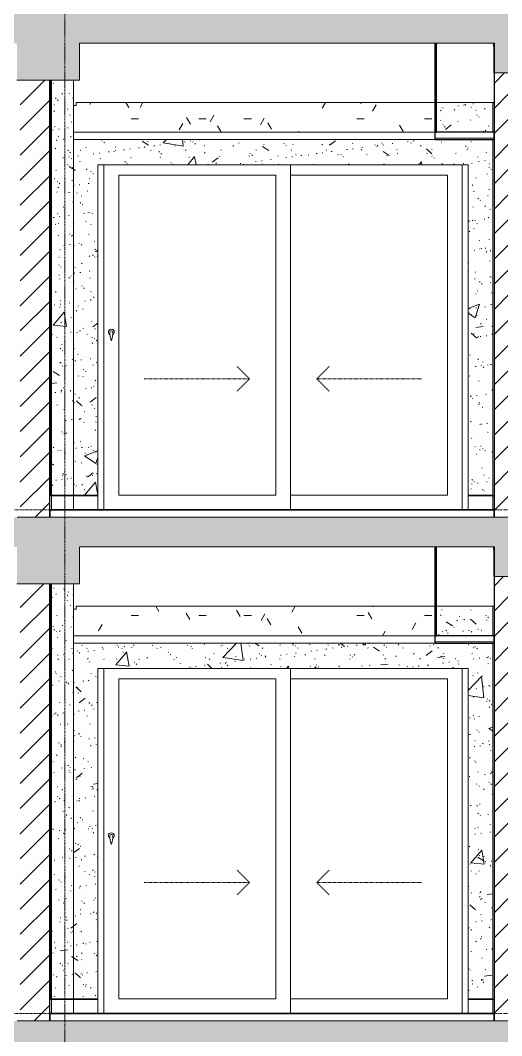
# Model space of a CAD drawing. Header units: millimetres. Extents: x -92143 to -2058, y -8802 to 35300.
# Drawn here: x -33837 to -30586, y 8850 to 15705 of the extents above; entities that cross this region are included whole.
import ezdxf

# ---------------------------------------------------------------- set-up
doc = ezdxf.new("R2010")
doc.units = ezdxf.units.MM
for name, pattern in [('Centre', [31.75, 6.35, -4.7625, 15.875, -4.7625]), ('Dash', [6.35, 3.175, -3.175]), ('Grid Line', [22.225, 12.7, -3.175, 3.175, -3.175])]:
    doc.linetypes.add(name, pattern=pattern)
for name, color, linetype, lineweight in [('0-1', 7, 'Continuous', 5), ('A-CLNG', 13, 'Continuous', 9), ('A-CLNG-1', 250, 'Continuous', 25), ('A-CLNG-2', 7, 'Continuous', 9), ('A-CLNG-PATT-3', 254, 'Continuous', 18), ('A-DETL-GENF-1', 7, 'Continuous', 9), ('A-DETL-THIN', 151, 'Continuous', 9), ('A-DOOR', 31, 'Continuous', 9), ('A-DOOR-FRAM', 31, 'Continuous', 9), ('A-DOOR-GLAZ', 31, 'Continuous', 9), ('A-DOOR-HDLN', 31, 'Dash', 18), ('A-FLOR-1', 10, 'Continuous', 35), ('A-FLOR-HRAL', 11, 'Continuous', 9), ('A-FLOR-HRAL-1', 253, 'Continuous', 18), ('A-FLOR-HRAL-2', 9, 'Continuous', 9), ('A-FLOR-LEVL-2', 51, 'Centre', 9), ('A-FLOR-PATT-1', 7, 'Continuous', 9), ('A-WALL-2', 250, 'Continuous', 25), ('A-WALL-3', 113, 'Continuous', 25), ('A-WALL-PATT-1', 7, 'Continuous', 9), ('A-WALL-PATT-2', 9, 'Continuous', 9), ('A-WALL-PATT-4', 111, 'Continuous', 9), ('I-WALL-1', 250, 'Continuous', 25), ('I-WALL-2', 7, 'Continuous', 9), ('S-BEAM-2', 7, 'Continuous', 9), ('S-BEAM-3', 10, 'Continuous', 35), ('S-GRID-1', 1, 'Grid Line', 9)]:
    doc.layers.add(name, color=color, linetype=linetype, lineweight=lineweight)
pattern_1 = [(45, (-51987.05, 14125), (-84.8528, 84.8528), [])]
pattern_2 = [(50, (-51987.05, 14125), (1093.104, -95.634), [114.3, -1257.3]), (355, (-51987, 14125), (-211.46, 1146.34), [91.44, -1005.84]), (100.451, (-51896, 14117), (881.656, 1050.7), [97.14, -1068.54]), (46.184, (-51987, 14429.8), (1626.475, -252.26), [171.45, -1885.95]), (96.636, (-51851.5, 14408.8), (1424.42, 1484.57), [145.71, -1602.81]), (351.184, (-51987, 14429.8), (1424.43, 1484.55), [137.16, -1508.76]), (21, (-51834.65, 14353.6), (909.686, -613.59), [114.3, -1257.3]), (326, (-51834.7, 14353.6), (370.81, 1105.13), [91.44, -1005.84]), (71.451, (-51758.8, 14302.5), (1280.503, 491.53), [97.14, -1068.54]), (37.5, (-51987.05, 14125), (18.531, 507.33), [50.292, -943.356, 50.292, -970.788, -1009.65]), (37.5, (-51987.05, 14125), (18.531, 507.33), [-2014.728, 50.292, -959.358]), (7.5, (-51987.05, 14125), (400.918, 601.084), [50.292, -531.876, 50.292, -920.496, -384.81]), (7.5, (-51987.05, 14125), (400.918, 601.084), [-1552.956, 50.292, -334.518]), (327.5, (-52326.9, 14125), (813.545, -34.374), [50.292, -330.708, 50.292, -1138.428, -1577.34]), (327.5, (-52326.9, 14125), (813.545, -34.374), [-1569.72, 50.292, -1527.048]), (317.5, (-52479.3, 14125), (888.775, 152.56), [50.292, -445.008, 50.292, -739.14, -1120.14]), (317.5, (-52479.3, 14125), (888.775, 152.56), [-1284.73, 50.29, -1069.85])]
pattern_3 = [(37.5, (-51987.05, 14125), (-4.79953, 146.8239), [5.029, -110.795, 5.029, -124.511, -123.825]), (37.5, (-51987.05, 14125), (-4.79953, 146.8239), [-245.364, 5.029, -118.796]), (7.5, (-51987.05, 14125), (134.8574, 215.0472), [5.029, -57.455, 5.029, -99.365, -40.005]), (7.5, (-51987.05, 14125), (134.8574, 215.0472), [-166.878, 5.029, -34.976]), (327.5, (-52080.78, 14125), (237.29776, 0.4316), [5.029, -33.071, 5.029, -132.131, -179.07]), (327.5, (-52080.78, 14125), (237.29776, 0.4316), [-175.26, 5.029, -174.041]), (317.5, (-52080.78, 14125), (229.067, 66.8792), [5.029, -14.021, 5.029, -84.887, -102.87]), (317.5, (-52080.78, 14125), (229.067, 66.8792), [-108.966, 5.029, -97.841])]
pattern_4 = [(45, (-51987.05, 14125), (-79.5495, 79.5495), [])]
pattern_5 = [(0, (-51987.05, 14125), (609.6, 152.4), [50.292, -406.908, 50.292, -406.908, -2438.4]), (0, (-51987.05, 14125), (609.6, 152.4), [-914.4, 50.292, -864.108, 50.292, -406.908, -1066.8]), (0, (-51987.05, 14125), (609.6, 152.4), [-2286, 50.292, -254.508, 50.292, -711.708]), (120, (-51758.45, 14201.2), (-436.7823, 451.7291), [50.292, -406.908, 50.292, -2845.308]), (120, (-51758.45, 14201.2), (-436.7823, 451.7291), [-507.492, -406.908, 50.292, -864.108, -1524]), (120, (-51758.45, 14201.2), (-436.7823, 451.7291), [-1828.8, 50.292, -406.908, 50.292, -1016.508]), (120, (-51758.45, 14201.2), (-436.7823, 451.7291), [-2336.292, -254.508, 50.292, -711.708]), (240, (-51682.25, 14506), (-172.8177, -604.1291), [50.292, -406.908, 50.292, -406.908, -2438.4]), (240, (-51682.25, 14506), (-172.8177, -604.1291), [-914.4, 50.292, -864.108, 50.292, -406.908, -1066.8]), (240, (-51682.25, 14506), (-172.8177, -604.1291), [-2286, 50.292, -254.508, 50.292, -711.708])]

# ---------------------------------------------------------------- blocks, each defined once
blk = doc.blocks.new('NCV_TKTC_KET CAU_rvt-1-TKCS_MẶT CẮT E')
at = {"layer": 'A-FLOR-PATT-1'}
h = blk.add_hatch(color=256, dxfattribs=at)
h.paths.add_polyline_path([(-73506.3, 15530), (-73236.9, 15530), (-73236.9, 15550), (-75336.9, 15550), (-75336.9, 15530), (-74122.9, 15530)])
h.paths.add_polyline_path([(-66936.9, 15530), (-65032.3, 15530), (-65032.3, 15550), (-66936.9, 15550)])
h.paths.add_polyline_path([(-20336.9, 15530), (-20336.9, 15550), (-22235.3, 15550), (-22235.3, 15530), (-20484.2, 15530)])
h.paths.add_polyline_path([(-58736.9, 15530), (-56833.3, 15530), (-56833.3, 15550), (-58736.9, 15550)])
h.paths.add_polyline_path([(-22438.4, 15530), (-22435.3, 15530.3), (-22435.3, 15550), (-22438.4, 15549.9), (-22438.4, 15541.9)])
h.paths.add_polyline_path([(-28536.9, 15530), (-28536.9, 15550), (-30435.3, 15550), (-30435.3, 15530), (-29115.7, 15530)])
h.paths.add_polyline_path([(-50536.9, 15530), (-48635.6, 15530), (-48635.6, 15550), (-50536.9, 15550)])
h.paths.add_polyline_path([(-30635.3, 15530), (-30635.3, 15550), (-30638.4, 15550), (-30638.4, 15530)])
h.paths.add_polyline_path([(-48435.6, 15530), (-48433.3, 15530), (-48433.3, 15550), (-48435.6, 15550)])
h.paths.add_polyline_path([(-40434.4, 15530), (-40434.4, 15550), (-42336.9, 15550), (-42336.9, 15530), (-40829.9, 15530)])
h = blk.add_hatch(color=256, dxfattribs=at)
h.paths.add_polyline_path([(-48635.6, 12130), (-48635.6, 12150), (-50536.9, 12150), (-50536.9, 12130), (-48844.9, 12130)])
h.paths.add_polyline_path([(-73236.9, 12130), (-73236.9, 12150), (-75336.9, 12150), (-75336.9, 12130), (-73352.2, 12130)])
h.paths.add_polyline_path([(-20336.9, 12130), (-20336.9, 12150), (-22235.3, 12150), (-22235.3, 12130), (-20484.2, 12130)])
h.paths.add_polyline_path([(-66936.9, 12130), (-65032.3, 12130), (-65032.3, 12150), (-66936.9, 12150)])
h.paths.add_polyline_path([(-22435.3, 12130), (-22435.3, 12150), (-22438.4, 12150), (-22438.4, 12130)])
h.paths.add_polyline_path([(-28536.9, 12130), (-28536.9, 12150), (-30435.3, 12150), (-30435.3, 12130), (-28807.5, 12130)])
h.paths.add_polyline_path([(-58736.9, 12130), (-56833.3, 12130), (-56833.3, 12150), (-58736.9, 12150)])
h.paths.add_polyline_path([(-30635.3, 12130), (-30635.3, 12150), (-30638.4, 12150), (-30638.4, 12130)])
h.paths.add_polyline_path([(-40434.4, 12130), (-40434.4, 12150), (-42336.9, 12150), (-42336.9, 12130), (-40521.7, 12130)])
h.paths.add_polyline_path([(-48435.6, 12130), (-48433.3, 12130), (-48433.3, 12150), (-48435.6, 12150)])
at = {"layer": 'A-FLOR-1'}
for p, q in [((-30638.4, 15550.2), (-30638.4, 15530)), ((-30638.4, 15530), (-30635.3, 15530)), ((-30638.4, 12150.2), (-30638.4, 12130)), ((-30638.4, 12130), (-30635.3, 12130))]:
    blk.add_line(p, q, dxfattribs=at)
at = {"layer": 'S-BEAM-2'}
for p, q in [((-33460.6, 15150), (-33460.6, 15130)), ((-31036.9, 15150), (-33460.6, 15150)), ((-30636.9, 15150), (-31026.9, 15150)), ((-33476.9, 15130), (-33460.6, 15130)), ((-33476.9, 11730), (-33460.6, 11730)), ((-33460.6, 11750), (-33460.6, 11730)), ((-31036.9, 11750), (-33460.6, 11750)), ((-30636.9, 11750), (-31026.9, 11750))]:
    blk.add_line(p, q, dxfattribs=at)
at = {"layer": 'S-BEAM-3'}
for p, q in [((-30636.9, 15550.1), (-30636.9, 15350)), ((-30636.9, 12150.1), (-30636.9, 11950))]:
    blk.add_line(p, q, dxfattribs=at)
blk = doc.blocks.new('Railing - Railing-915942-TKCS_MẶT CẮT E')
at = {"layer": 'A-FLOR-HRAL-1'}
for p, q in [((-33626.9, 5695), (-33636.9, 5695)), ((-33636.9, 5695), (-33636.9, 5600)), ((-33626.9, 5600), (-33626.9, 5695)), ((-33636.9, 5600), (-33626.9, 5600))]:
    blk.add_line(p, q, dxfattribs=at)
at = {"layer": 'A-FLOR-HRAL-2'}
for p, q in [((-33626.9, 5695), (-33476.9, 5695)), ((-33476.9, 5695), (-33313.1, 5695)), ((-33476.9, 5695), (-33476.9, 5600)), ((-33313.1, 5695), (-33313.1, 5600))]:
    blk.add_line(p, q, dxfattribs=at)
blk = doc.blocks.new('Railing - Railing-915936-TKCS_MẶT CẮT E')
at = {"layer": 'A-FLOR-HRAL-2'}
for p, q in [((-30813.1, 5600), (-30813.1, 5695)), ((-30813.1, 5695), (-30646.9, 5695)), ((-30646.9, 5695), (-30636.9, 5695)), ((-30646.9, 5695), (-30646.9, 5600))]:
    blk.add_line(p, q, dxfattribs=at)
blk = doc.blocks.new('CL_01-VÁCH DỰNG THẠCH CAO CĂN HỘ LOẠI 1-5D11 - CL_01-VÁCH DỰNG THẠCH CAO CĂN HỘ LOẠI 1A-5-V54-TKCS_MẶT CẮT E')
at = {"layer": 'A-CLNG-PATT-3'}
h = blk.add_hatch(dxfattribs=at)
h.set_pattern_fill('FP_2', color=256, style=0, pattern_type=2)
h.set_pattern_definition(pattern_5)
h.paths.add_polyline_path([(-33431.5, 14950), (-31036.9, 14950), (-31036.9, 15150), (-33460.6, 15150), (-33460.6, 15130), (-33476.9, 15130), (-33476.9, 14950)])
at = {"layer": 'A-CLNG-1'}
for p, q in [((-31036.9, 15550), (-31036.9, 14950)), ((-31026.9, 14950), (-31026.9, 15550)), ((-31036.9, 14950), (-31026.9, 14950))]:
    blk.add_line(p, q, dxfattribs=at)
at = {"layer": 'A-CLNG-2'}
blk.add_line((-31036.9, 14950), (-33476.9, 14950), dxfattribs=at)
blk = doc.blocks.new('NCV_TKTC_TANG 3 - 4_rvt-1-TKCS_MẶT CẮT E')
at = {"layer": 'A-WALL-PATT-1'}
h = blk.add_hatch(dxfattribs=at)
h.set_pattern_fill('FP_5', color=256, style=0, pattern_type=2)
h.set_pattern_definition(pattern_4)
h.paths.add_polyline_path([(-33626.9, 12500), (-33626.9, 15300), (-33636.9, 15300), (-33636.9, 12500)])
at = {"layer": 'A-WALL-PATT-2'}
h = blk.add_hatch(dxfattribs=at)
h.set_pattern_fill('FP_7', color=256, style=0, pattern_type=2)
h.set_pattern_definition(pattern_2)
h.paths.add_polyline_path([(-33486.9, 12500), (-33486.9, 15300), (-33626.9, 15300), (-33626.9, 12500)])
h = blk.add_hatch(dxfattribs=at)
h.set_pattern_fill('FP_6', color=256, style=0, pattern_type=2)
h.set_pattern_definition(pattern_3)
h.paths.add_polyline_path([(-33486.9, 12500), (-33486.9, 15300), (-33626.9, 15300), (-33626.9, 12500)])
h = blk.add_hatch(dxfattribs=at)
h.set_pattern_fill('FP_7', color=256, style=0, pattern_type=2)
h.set_pattern_definition(pattern_2)
h.paths.add_polyline_path([(-33486.9, 12500), (-33476.9, 12500), (-33476.9, 15300), (-33486.9, 15300), (-33486.9, 12673.7)])
h = blk.add_hatch(dxfattribs=at)
h.set_pattern_fill('FP_6', color=256, style=0, pattern_type=2)
h.set_pattern_definition(pattern_3)
h.paths.add_polyline_path([(-33486.9, 12500), (-33476.9, 12500), (-33476.9, 15300), (-33486.9, 15300), (-33486.9, 12673.7)])
h = blk.add_hatch(dxfattribs=at)
h.set_pattern_fill('FP_1', color=256, style=0, pattern_type=2)
h.set_pattern_definition(pattern_1)
h.paths.add_polyline_path([(-30636.9, 12350), (-30536.9, 12350), (-30536.9, 15350), (-30635.3, 15350), (-30636.9, 12369.3)])
h = blk.add_hatch(dxfattribs=at)
h.set_pattern_fill('FP_7', color=256, style=0, pattern_type=2)
h.set_pattern_definition(pattern_2)
h.paths.add_polyline_path([(-33476.9, 12500), (-33313.1, 12500), (-33313.1, 14730), (-30813.1, 14730), (-30813.1, 12500), (-30646.9, 12500), (-30646.9, 14900), (-33476.9, 14900), (-33476.9, 12673.7)])
h.paths.add_polyline_path([(-30965.4, 14950), (-30646.9, 14950), (-30646.9, 15150), (-31026.9, 15150), (-31026.9, 14950)])
h = blk.add_hatch(dxfattribs=at)
h.set_pattern_fill('FP_6', color=256, style=0, pattern_type=2)
h.set_pattern_definition(pattern_3)
h.paths.add_polyline_path([(-33476.9, 12500), (-33313.1, 12500), (-33313.1, 14730), (-30813.1, 14730), (-30813.1, 12500), (-30646.9, 12500), (-30646.9, 14900), (-33476.9, 14900), (-33476.9, 12673.7)])
h.paths.add_polyline_path([(-30965.4, 14950), (-30646.9, 14950), (-30646.9, 15150), (-31026.9, 15150), (-31026.9, 14950)])
at = {"layer": 'A-CLNG-1'}
for p, q in [((-30636.9, 14950), (-31036.9, 14950)), ((-31036.9, 14950), (-31036.9, 14900)), ((-30636.9, 14900), (-30636.9, 14950)), ((-31036.9, 14900), (-30636.9, 14900))]:
    blk.add_line(p, q, dxfattribs=at)
at = {"layer": 'A-CLNG-2'}
for p, q in [((-33476.9, 14950), (-31036.9, 14950)), ((-31036.9, 14900), (-33476.9, 14900)), ((-30636.9, 14910), (-31036.9, 14910))]:
    blk.add_line(p, q, dxfattribs=at)
at = {"layer": 'A-FLOR-1'}
for p, q in [((-30636.9, 12400), (-33636.9, 12400)), ((-33636.9, 12400), (-33636.9, 12350)), ((-30636.9, 12350), (-30636.9, 12400))]:
    blk.add_line(p, q, dxfattribs=at)
at = {"layer": 'A-WALL-2'}
blk.add_line((-30636.9, 15550.1), (-30636.9, 12350), dxfattribs=at)
at = {"layer": 'I-WALL-1'}
for p, q in [((-33636.9, 15300), (-33636.9, 12500)), ((-33626.9, 12500), (-33626.9, 15300)), ((-33636.9, 12500), (-33626.9, 12500))]:
    blk.add_line(p, q, dxfattribs=at)
at = {"layer": 'I-WALL-2'}
for p, q in [((-33476.9, 15300), (-33476.9, 12500)), ((-30646.9, 14950), (-30646.9, 15150)), ((-30646.9, 12500), (-30646.9, 14900)), ((-33313.1, 12500), (-33313.1, 14730)), ((-33313.1, 14730), (-30813.1, 14730)), ((-30813.1, 14730), (-30813.1, 12500)), ((-33626.9, 12500), (-33486.9, 12500)), ((-33476.9, 12500), (-33486.9, 12500)), ((-33476.9, 12500), (-33313.1, 12500)), ((-30813.1, 12500), (-30646.9, 12500))]:
    blk.add_line(p, q, dxfattribs=at)
at = {"layer": 'A-CLNG'}
blk.add_blockref('CL_01-VÁCH DỰNG THẠCH CAO CĂN HỘ LOẠI 1-5D11 - CL_01-VÁCH DỰNG THẠCH CAO CĂN HỘ LOẠI 1A-5-V54-TKCS_MẶT CẮT E', (0, 0), dxfattribs=at)
at = {"layer": 'A-FLOR-HRAL'}
for name in ['Railing - Railing-915942-TKCS_MẶT CẮT E', 'Railing - Railing-915936-TKCS_MẶT CẮT E']:
    blk.add_blockref(name, (0, 6800), dxfattribs=at)
blk = doc.blocks.new('CL_01-VÁCH DỰNG THẠCH CAO CĂN HỘ LOẠI 1-5D11 - CL_01-VÁCH DỰNG THẠCH CAO CĂN HỘ LOẠI 1A-5-V180-TKCS_MẶT CẮT E')
at = {"layer": 'A-CLNG-PATT-3'}
h = blk.add_hatch(dxfattribs=at)
h.set_pattern_fill('FP_2', color=256, style=0, pattern_type=2)
h.set_pattern_definition(pattern_5)
h.paths.add_polyline_path([(-31036.9, 11550), (-31036.9, 11750), (-33460.6, 11750), (-33460.6, 11730), (-33476.9, 11730), (-33476.9, 11550), (-31581.9, 11550)])
at = {"layer": 'A-CLNG-1'}
for p, q in [((-31036.9, 12150), (-31036.9, 11550)), ((-31026.9, 11550), (-31026.9, 12150)), ((-31036.9, 11550), (-31026.9, 11550))]:
    blk.add_line(p, q, dxfattribs=at)
at = {"layer": 'A-CLNG-2'}
blk.add_line((-31036.9, 11550), (-33476.9, 11550), dxfattribs=at)
blk = doc.blocks.new('NCV_TKTC_TANG 3 - 4_rvt-2-TKCS_MẶT CẮT E')
at = {"layer": 'A-WALL-PATT-1'}
h = blk.add_hatch(dxfattribs=at)
h.set_pattern_fill('FP_5', color=256, style=0, pattern_type=2)
h.set_pattern_definition(pattern_4)
h.paths.add_polyline_path([(-33626.9, 9100), (-33626.9, 11900), (-33636.9, 11900), (-33636.9, 9100)])
at = {"layer": 'A-WALL-PATT-2'}
h = blk.add_hatch(dxfattribs=at)
h.set_pattern_fill('FP_1', color=256, style=0, pattern_type=2)
h.set_pattern_definition(pattern_1)
h.paths.add_polyline_path([(-30636.9, 8950), (-30536.9, 8950), (-30536.9, 11950), (-30635.3, 11950), (-30636.9, 9021.3)])
h = blk.add_hatch(dxfattribs=at)
h.set_pattern_fill('FP_7', color=256, style=0, pattern_type=2)
h.set_pattern_definition(pattern_2)
h.paths.add_polyline_path([(-33626.9, 9100), (-33486.9, 9100), (-33486.9, 11900), (-33626.9, 11900), (-33626.9, 9630.1)])
h = blk.add_hatch(dxfattribs=at)
h.set_pattern_fill('FP_6', color=256, style=0, pattern_type=2)
h.set_pattern_definition(pattern_3)
h.paths.add_polyline_path([(-33626.9, 9100), (-33486.9, 9100), (-33486.9, 11900), (-33626.9, 11900), (-33626.9, 9630.1)])
h = blk.add_hatch(dxfattribs=at)
h.set_pattern_fill('FP_7', color=256, style=0, pattern_type=2)
h.set_pattern_definition(pattern_2)
h.paths.add_polyline_path([(-33486.9, 9100), (-33476.9, 9100), (-33476.9, 11900), (-33486.9, 11900), (-33486.9, 9630.1)])
h = blk.add_hatch(dxfattribs=at)
h.set_pattern_fill('FP_6', color=256, style=0, pattern_type=2)
h.set_pattern_definition(pattern_3)
h.paths.add_polyline_path([(-33486.9, 9100), (-33476.9, 9100), (-33476.9, 11900), (-33486.9, 11900), (-33486.9, 9630.1)])
h = blk.add_hatch(dxfattribs=at)
h.set_pattern_fill('FP_7', color=256, style=0, pattern_type=2)
h.set_pattern_definition(pattern_2)
h.paths.add_polyline_path([(-33431.5, 9100), (-33313.1, 9100), (-33313.1, 11330), (-30813.1, 11330), (-30813.1, 9100), (-30646.9, 9100), (-30646.9, 11500), (-33476.9, 11500), (-33476.9, 9100)])
h.paths.add_polyline_path([(-31026.9, 11550), (-30646.9, 11550), (-30646.9, 11750), (-31026.9, 11750)])
h = blk.add_hatch(dxfattribs=at)
h.set_pattern_fill('FP_6', color=256, style=0, pattern_type=2)
h.set_pattern_definition(pattern_3)
h.paths.add_polyline_path([(-33431.5, 9100), (-33313.1, 9100), (-33313.1, 11330), (-30813.1, 11330), (-30813.1, 9100), (-30646.9, 9100), (-30646.9, 11500), (-33476.9, 11500), (-33476.9, 9100)])
h.paths.add_polyline_path([(-31026.9, 11550), (-30646.9, 11550), (-30646.9, 11750), (-31026.9, 11750)])
at = {"layer": 'A-CLNG-1'}
for p, q in [((-30636.9, 11550), (-31036.9, 11550)), ((-31036.9, 11550), (-31036.9, 11500)), ((-30636.9, 11500), (-30636.9, 11550)), ((-31036.9, 11500), (-30636.9, 11500))]:
    blk.add_line(p, q, dxfattribs=at)
at = {"layer": 'A-CLNG-2'}
for p, q in [((-33476.9, 11550), (-31036.9, 11550)), ((-31036.9, 11500), (-33476.9, 11500)), ((-30636.9, 11510), (-31036.9, 11510))]:
    blk.add_line(p, q, dxfattribs=at)
at = {"layer": 'A-FLOR-1'}
for p, q in [((-30636.9, 9000), (-33636.9, 9000)), ((-33636.9, 9000), (-33636.9, 8950)), ((-30636.9, 8950), (-30636.9, 9000))]:
    blk.add_line(p, q, dxfattribs=at)
at = {"layer": 'A-WALL-2'}
blk.add_line((-30636.9, 12150.1), (-30636.9, 8950), dxfattribs=at)
at = {"layer": 'I-WALL-1'}
for p, q in [((-33636.9, 11900), (-33636.9, 9100)), ((-33626.9, 9100), (-33626.9, 11900)), ((-33636.9, 9100), (-33626.9, 9100))]:
    blk.add_line(p, q, dxfattribs=at)
at = {"layer": 'I-WALL-2'}
for p, q in [((-33476.9, 11900), (-33476.9, 9100)), ((-30646.9, 11550), (-30646.9, 11750)), ((-30646.9, 9100), (-30646.9, 11500)), ((-33313.1, 9100), (-33313.1, 11330)), ((-33313.1, 11330), (-30813.1, 11330)), ((-30813.1, 11330), (-30813.1, 9100)), ((-33626.9, 9100), (-33486.9, 9100)), ((-33476.9, 9100), (-33486.9, 9100)), ((-33476.9, 9100), (-33313.1, 9100)), ((-30813.1, 9100), (-30646.9, 9100))]:
    blk.add_line(p, q, dxfattribs=at)
at = {"layer": 'A-CLNG'}
blk.add_blockref('CL_01-VÁCH DỰNG THẠCH CAO CĂN HỘ LOẠI 1-5D11 - CL_01-VÁCH DỰNG THẠCH CAO CĂN HỘ LOẠI 1A-5-V180-TKCS_MẶT CẮT E', (0, 0), dxfattribs=at)
at = {"layer": 'A-FLOR-HRAL'}
for name in ['Railing - Railing-915942-TKCS_MẶT CẮT E', 'Railing - Railing-915936-TKCS_MẶT CẮT E']:
    blk.add_blockref(name, (0, 3400), dxfattribs=at)
blk = doc.blocks.new('DEG_02-DEG_03 - DEG_02-2500x2400mm-CỬA ĐI 02 CÁNH TRƯỢT-V80-TKCS_MẶT CẮT E')
at = {"layer": 'A-DOOR'}
for p, q in [((-32012.4, 5600), (-32012.4, 7930)), ((-33172.4, 5700), (-33172.4, 7860)), ((-33172.4, 7860), (-32112.4, 7860)), ((-32112.4, 7860), (-32112.4, 5700)), ((-32112.4, 5700), (-33172.4, 5700))]:
    blk.add_line(p, q, dxfattribs=at)
at = {"layer": 'A-DOOR', "flags": 128}
blk.add_lwpolyline([(-33220.9, 6808.7), (-33220.9, 6808.7), (-33220.9, 6808.7), (-33220.9, 6808.7), (-33220.9, 6808.7), (-33220.9, 6808.7), (-33220.9, 6808.7), (-33220.9, 6808.7), (-33221, 6808.7), (-33221, 6808.7), (-33221, 6808.7), (-33221, 6808.7), (-33221.1, 6808.7), (-33221.1, 6808.7), (-33221.1, 6808.7), (-33221.2, 6808.7), (-33221.2, 6808.7), (-33221.2, 6808.7), (-33221.3, 6808.7), (-33221.3, 6808.7), (-33221.4, 6808.7), (-33221.4, 6808.7), (-33221.5, 6808.7), (-33221.5, 6808.7), (-33221.6, 6808.7), (-33221.6, 6808.7), (-33221.7, 6808.7), (-33221.7, 6808.7), (-33221.8, 6808.7), (-33221.8, 6808.7), (-33221.9, 6808.7), (-33221.9, 6808.7), (-33222, 6808.7), (-33222, 6808.7), (-33222.1, 6808.7), (-33222.2, 6808.7), (-33222.2, 6808.7), (-33222.3, 6808.7), (-33222.3, 6808.7), (-33222.4, 6808.7), (-33222.5, 6808.7), (-33222.5, 6808.7), (-33222.6, 6808.7), (-33222.6, 6808.7), (-33222.7, 6808.7), (-33222.8, 6808.7), (-33222.8, 6808.7), (-33222.9, 6808.7), (-33222.9, 6808.7), (-33223, 6808.7), (-33223, 6808.7), (-33223.1, 6808.7), (-33223.1, 6808.7), (-33223.2, 6808.7), (-33223.2, 6808.7), (-33223.3, 6808.7), (-33223.3, 6808.7), (-33223.4, 6808.7), (-33223.4, 6808.7), (-33223.5, 6808.7), (-33223.5, 6808.7), (-33223.5, 6808.7), (-33223.6, 6808.7), (-33223.6, 6808.7), (-33223.6, 6808.7), (-33223.7, 6808.7), (-33223.7, 6808.7), (-33223.7, 6808.7), (-33223.8, 6808.7), (-33223.8, 6808.7), (-33223.8, 6808.7), (-33223.8, 6808.7), (-33223.8, 6808.7), (-33223.8, 6808.7), (-33223.8, 6808.7), (-33223.9, 6808.7), (-33223.9, 6808.7)], dxfattribs=at)
at = {"layer": 'A-DOOR'}
for centre, radius, start, end in [((-33222.4, 6800), 20, 0, 180), ((-33222.4, 6800), 20, 180, 240), ((-33223.9, 6799.2), 9.45, 90, 180), ((-33068.6, 6799.2), 164.8, 180, 199.13397), ((-33220.9, 6799.2), 9.45, 0, 90), ((-33376.2, 6799.2), 164.8, 340.86603, 0), ((-33222.4, 6800), 20, 300, 0), ((-33222, 6746), 2.34, 199.13397, 261.03098), ((-33222.7, 6746), 2.34, 278.96902, 340.86603)]:
    blk.add_arc(centre, radius, start, end, dxfattribs=at)
at = {"layer": 'A-DOOR-FRAM'}
for p, q in [((-33312.4, 7930.2), (-33312.4, 5600)), ((-33272.4, 5600), (-33272.4, 7930)), ((-30852.4, 5600), (-30852.4, 7930)), ((-30812.4, 5695), (-30812.4, 5700))]:
    blk.add_line(p, q, dxfattribs=at)
at = {"layer": 'A-DOOR-GLAZ'}
for p, q in [((-30952.4, 7860), (-32012.4, 7860)), ((-30952.4, 5700), (-30952.4, 7860)), ((-32012.4, 5700), (-30952.4, 5700))]:
    blk.add_line(p, q, dxfattribs=at)
at = {"layer": 'A-DOOR-HDLN'}
for p, q in [((-32289.6, 6484.2), (-32374.5, 6569.1)), ((-31835.1, 6484.2), (-31750.3, 6569.1)), ((-32999.6, 6484.2), (-32289.6, 6484.2)), ((-32289.6, 6484.2), (-32374.5, 6399.4)), ((-31835.1, 6484.2), (-31750.3, 6399.4)), ((-31125.1, 6484.2), (-31835.1, 6484.2))]:
    blk.add_line(p, q, dxfattribs=at)

msp = doc.modelspace()

# ---------------------------------------------------------------- hatches: boundary and pattern name
at = {"layer": 'A-DETL-GENF-1'}
for points in [[(-77935.7, 15150), (-77935.7, 15550), (-73233.6, 15550), (-73233.6, 15350), (-73033.3, 15350), (-73033.3, 15550), (-70108.5, 15550), (-70108.5, 15300), (-69708.5, 15300), (-69708.5, 15550), (-65032.3, 15550), (-65032.3, 15350), (-64832.3, 15350), (-64832.3, 15550), (-61933.6, 15550), (-61933.6, 15300), (-61533.6, 15300), (-61533.6, 15550), (-56833.3, 15550), (-56833.3, 15350), (-56633.3, 15350), (-56633.3, 15550), (-53733.2, 15550), (-53733.2, 15300), (-53333.2, 15300), (-53333.2, 15550), (-48635.6, 15550), (-48635.6, 15350), (-48435.6, 15350), (-48435.6, 15550), (-45535.3, 15550), (-45535.3, 15300), (-45134.4, 15300), (-45134.4, 15550), (-40434.4, 15550), (-40434.4, 15350), (-40234.4, 15350), (-40234.4, 15550), (-37436.9, 15550), (-37436.9, 15300), (-37037.4, 15300), (-37037.4, 15550), (-33860.3, 15550), (-33860.3, 15300), (-33436.9, 15300), (-33436.9, 15550), (-30635.3, 15550), (-30635.3, 15350), (-30435.3, 15350), (-30435.3, 15550), (-25735.7, 15550), (-25735.7, 15300), (-25335.7, 15300), (-25335.7, 15550), (-22435.3, 15550), (-22435.3, 15350), (-22235.3, 15350), (-22235.3, 15550), (-17535.3, 15550), (-17535.3, 15150), (-17236.9, 15150), (-17236.9, 15750), (-78233.3, 15750), (-78233.3, 15150)], [(-17236.9, 11750), (-17236.9, 12350), (-78233.3, 12350), (-78233.3, 11750), (-77935.7, 11750), (-77935.7, 12150), (-73233.6, 12150), (-73233.6, 11950), (-73033.3, 11950), (-73033.3, 12150), (-70108.5, 12150), (-70108.5, 11900), (-69708.5, 11900), (-69708.5, 12150), (-65032.3, 12150), (-65032.3, 11950), (-64832.3, 11950), (-64832.3, 12150), (-61933.6, 12150), (-61933.6, 11900), (-61533.6, 11900), (-61533.6, 12150), (-56833.3, 12150), (-56833.3, 11950), (-56633.3, 11950), (-56633.3, 12150), (-53733.2, 12150), (-53733.2, 11900), (-53333.2, 11900), (-53333.2, 12150), (-48635.6, 12150), (-48635.6, 11950), (-48435.6, 11950), (-48435.6, 12150), (-45535.3, 12150), (-45535.3, 11900), (-45134.4, 11900), (-45134.4, 12150), (-40434.4, 12150), (-40434.4, 11950), (-40234.4, 11950), (-40234.4, 12150), (-37436.9, 12150), (-37436.9, 11900), (-37037.4, 11900), (-37037.4, 12150), (-33860.3, 12150), (-33860.3, 11900), (-33436.9, 11900), (-33436.9, 12150), (-30635.3, 12150), (-30635.3, 11950), (-30435.3, 11950), (-30435.3, 12150), (-25735.7, 12150), (-25735.7, 11900), (-25335.7, 11900), (-25335.7, 12150), (-22435.3, 12150), (-22435.3, 11950), (-22235.3, 11950), (-22235.3, 12150), (-17535.3, 12150), (-17535.3, 11750)], [(-77935.7, 8350), (-77935.7, 8750), (-73233.6, 8750), (-73233.6, 8550), (-73033.3, 8550), (-73033.3, 8750), (-70108.5, 8750), (-70108.5, 8500), (-69708.5, 8500), (-69708.5, 8750), (-65032.3, 8750), (-65032.3, 8550), (-64832.3, 8550), (-64832.3, 8750), (-61933.6, 8750), (-61933.6, 8500), (-61533.6, 8500), (-61533.6, 8750), (-56833.3, 8750), (-56833.3, 8550), (-56633.3, 8550), (-56633.3, 8750), (-53733.2, 8750), (-53733.2, 8500), (-53333.2, 8500), (-53333.2, 8750), (-48635.6, 8750), (-48635.6, 8550), (-48435.6, 8550), (-48435.6, 8750), (-45535.3, 8750), (-45535.3, 8500), (-45134.4, 8500), (-45134.4, 8750), (-40434.4, 8750), (-40434.4, 8550), (-40234.4, 8550), (-40234.4, 8750), (-37436.9, 8750), (-37436.9, 8500), (-37037.4, 8500), (-37037.4, 8750), (-33860.3, 8750), (-33860.3, 8500), (-33436.9, 8500), (-33436.9, 8750), (-30635.3, 8750), (-30635.3, 8550), (-30435.3, 8550), (-30435.3, 8750), (-25735.7, 8750), (-25735.7, 8500), (-25335.7, 8500), (-25335.7, 8750), (-22435.3, 8750), (-22435.3, 8550), (-22235.3, 8550), (-22235.3, 8750), (-17535.3, 8750), (-17535.3, 8350), (-17236.9, 8350), (-17236.9, 8950), (-78233.3, 8950), (-78233.3, 8350)]]:
    msp.add_hatch(color=256, dxfattribs=at).paths.add_polyline_path(points)
at = {"layer": 'A-WALL-PATT-4'}
h = msp.add_hatch(dxfattribs=at)
h.set_pattern_fill('FP_1', color=256, style=0, pattern_type=2)
h.set_pattern_definition(pattern_1)
h.paths.add_polyline_path([(-33636.9, 12350), (-33636.9, 15300), (-33836.9, 15300), (-33836.9, 12350), (-33739.8, 12350)])
h = msp.add_hatch(dxfattribs=at)
h.set_pattern_fill('FP_1', color=256, style=0, pattern_type=2)
h.set_pattern_definition(pattern_1)
h.paths.add_polyline_path([(-33739.8, 8950), (-33636.9, 8950), (-33636.9, 11900), (-33836.9, 11900), (-33836.9, 8950)])

# ---------------------------------------------------------------- linework, layer by layer
at = {"layer": 'A-DETL-THIN'}
for p, q in [((-33436.9, 15300), (-33436.9, 15550)), ((-33436.9, 15550), (-30635.3, 15550)), ((-30635.3, 15550), (-30635.3, 15350)), ((-33860.3, 15300), (-33436.9, 15300)), ((-30635.3, 15350), (-30435.3, 15350)), ((-17236.9, 12350), (-33857.4, 12350)), ((-33436.9, 11900), (-33436.9, 12150)), ((-33436.9, 12150), (-30635.3, 12150)), ((-30635.3, 12150), (-30635.3, 11950)), ((-30635.3, 11950), (-30435.3, 11950)), ((-33860.3, 11900), (-33436.9, 11900)), ((-17236.9, 8950), (-33857.4, 8950))]:
    msp.add_line(p, q, dxfattribs=at)
at = {"layer": 'A-FLOR-LEVL-2'}
for p, q in [((-92142.8, 12400), (-5549.7, 12400)), ((-92142.8, 9000), (-5549.7, 9000))]:
    msp.add_line(p, q, dxfattribs=at)
at = {"layer": 'A-WALL-3'}
for p, q in [((-33636.9, 12350), (-33636.9, 15300)), ((-33636.9, 8950), (-33636.9, 11900))]:
    msp.add_line(p, q, dxfattribs=at)
at = {"layer": 'S-GRID-1'}
msp.add_line((-33536.9, -1796.5), (-33536.9, 30542.5), dxfattribs=at)

# ---------------------------------------------------------------- block references
at = {"layer": '0-1'}
for name in ['NCV_TKTC_KET CAU_rvt-1-TKCS_MẶT CẮT E', 'NCV_TKTC_TANG 3 - 4_rvt-1-TKCS_MẶT CẮT E', 'NCV_TKTC_TANG 3 - 4_rvt-2-TKCS_MẶT CẮT E']:
    msp.add_blockref(name, (0, 0), dxfattribs=at)
at = {"layer": 'A-DOOR'}
for p in [(0, 6800), (0, 3400)]:
    msp.add_blockref('DEG_02-DEG_03 - DEG_02-2500x2400mm-CỬA ĐI 02 CÁNH TRƯỢT-V80-TKCS_MẶT CẮT E', p, dxfattribs=at)

doc.saveas('drawing.dxf')
